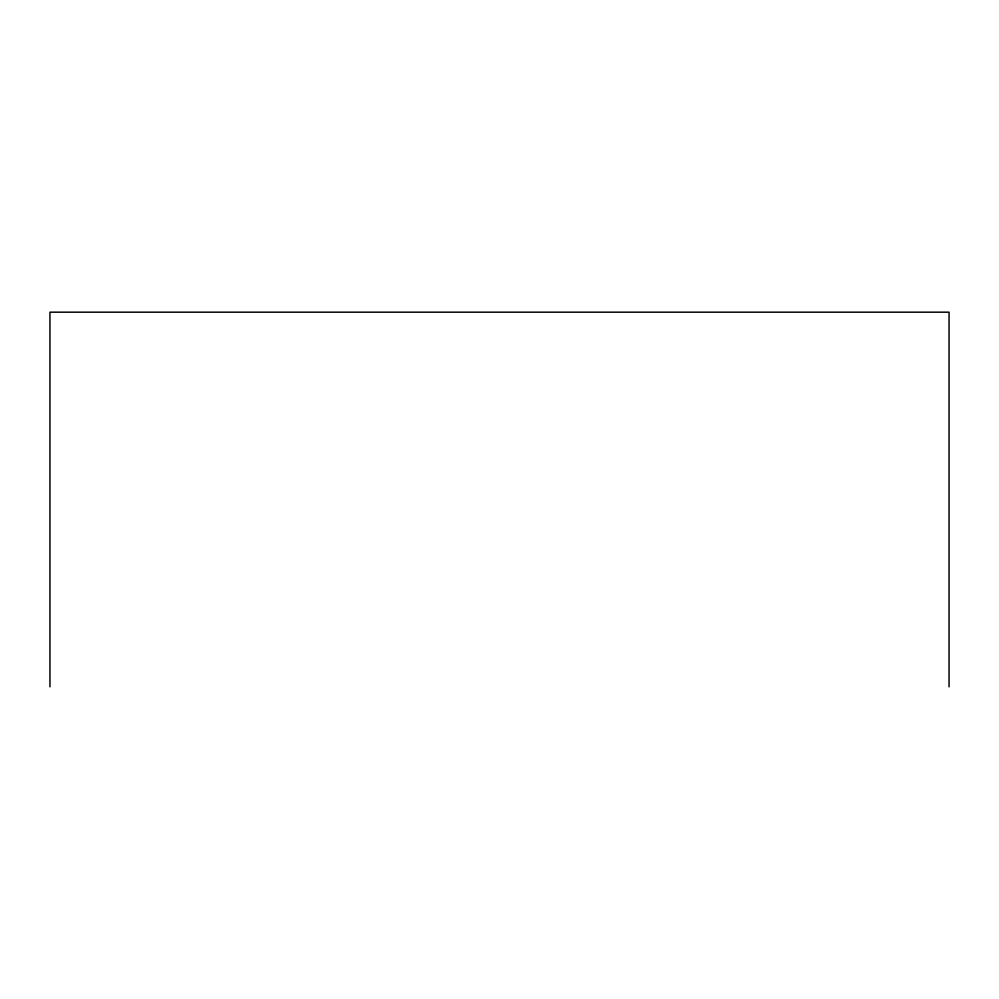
<?xml version="1.0" encoding="UTF-8"?>
<svg xmlns="http://www.w3.org/2000/svg" width="999" height="999" viewBox="0 0 999 999"><rect width="100%" height="100%" fill="white"/><g stroke="black" fill="none" stroke-linecap="round" stroke-linejoin="round"><path stroke-width="1.5" d="M949.05 686.825L949.05 312.175L49.95 312.175L49.95 686.825"/></g></svg>
